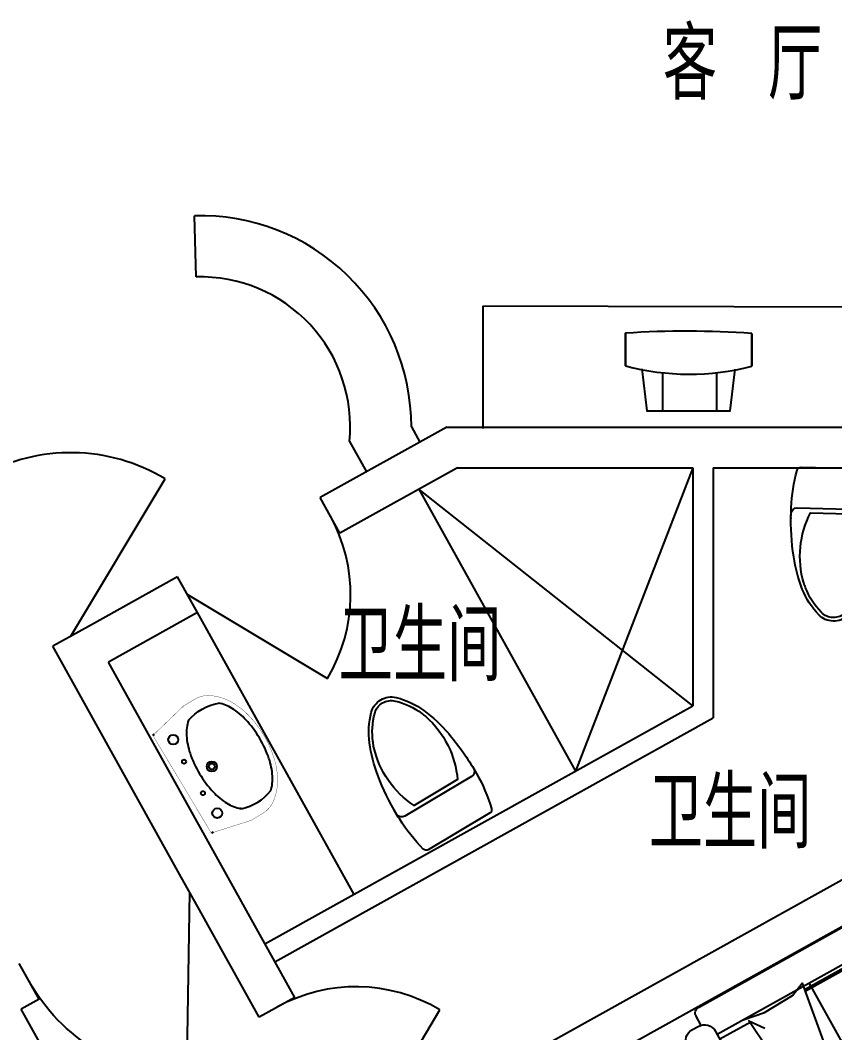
# Model space of a CAD drawing. Header units: millimetres. Extents: x 964 to 43707, y 588 to 33751.
# Drawn here: x 28531 to 32526, y 16471 to 21435 of the extents above; entities that cross this region are included whole.
import ezdxf
from ezdxf.enums import TextEntityAlignment as Align

# ---------------------------------------------------------------- set-up
doc = ezdxf.new("R2010")
doc.units = ezdxf.units.MM
for name, color, linetype in [('1', 7, 'Continuous'), ('PUB_TITLE', 4, 'Continuous'), ('PUB_WINDW', 7, 'Continuous'), ('WALL', 255, 'Continuous'), ('WINDOW', 2, 'Continuous')]:
    doc.layers.add(name, color=color, linetype=linetype)
doc.styles.add('_XY', font='txt.shx', dxfattribs={"width": 0.8, "bigfont": 'XY.shx'})
doc.styles.add('DIM_FONT', font='SIMPLEX', dxfattribs={"width": 0.8})
doc.styles.add('SIMPLEX', font='SIMPLEX.SHX')
doc.styles.get("Standard").update_dxf_attribs({"font": 'arial.ttf'})

# ---------------------------------------------------------------- blocks, each defined once
blk = doc.blocks.new('A$C4C8639FD')
for p, q in [((2384.3, 1084.7), (2384.3, 3069.2)), ((2565.2, 1066.6), (2565.2, 3087.3)), ((2353.8, 1629.9), (2353.8, 2283)), ((2364, 1631.5), (2364, 2277.2)), ((1827, 1671.1), (2384.3, 1671.1)), ((2353.8, 1084.7), (2353.8, 1282.6)), ((2402.4, 1084.7), (1916.1, 1084.7)), ((2474.6, 1030.5), (2529.1, 1030.5)), ((2474.6, 976.3), (2474.6, 1012.4))]:
    blk.add_line(p, q)
blk.add_lwpolyline([(2383.8, 1249.4), (2362.2, 1374.1), (2368.2, 1556.2), (2402.1, 1637.8), (2065.2, 1582.4), (2087, 1520.2), (2066, 1380.6), (2042.5, 1269.5), (2167.1, 1291.1), (2363.7, 1275.4), (2285, 1332.3)])
for centre, radius, start, end in [((2402.4, 1012.4), 72.2, 0, 90), ((2529.1, 1066.6), 36.1, 270, 0), ((2402.4, 976.3), 72.2, 270, 0)]:
    blk.add_arc(centre, radius, start, end)
blk = doc.blocks.new('_C0OGN')
at = {"xscale": -0.8800000000000003, "yscale": 0.8800000000000003, "zscale": 0.8800000000000001, "rotation": 0.09719861265583774}
blk.add_blockref('A$C4C8639FD', (955.3, -1755.9), dxfattribs=at)
at = {"style": 'DIM_FONT', "width": 0.8, "flags": 9}
for tag in ['YSIZE', 'XSIZE']:
    blk.add_attdef(tag, (0, 0), '', height=0.5, dxfattribs=at)
blk = doc.blocks.new('A$C4B216491')
for p, q in [((186.1, 437.4), (0, 437.4)), ((187.4, 172.7), (0, 172.7))]:
    blk.add_line(p, q)
for points in [[(380.1, 620), (380.1, 620), (219.8, 620)], [(219.8, 620), (380.1, 620)], [(205.3, 539.2), (0, 514.4), (0, 105.6), (205.4, 80.6)], [(0, 514.4), (0, 105.6)], [(219.8, 0), (380.1, 0)], [(380.1, 0), (219.8, 0)]]:
    blk.add_lwpolyline(points)
for centre, radius, start, end in [((1411.8, 310), 1231.7, 165.4226, 194.5774), ((-4101.5, 310), 4492.3, 356.0431, 3.9569)]:
    blk.add_arc(centre, radius, start, end)
blk = doc.blocks.new('_DBLK')
blk.add_line((-0.5, 0), (0, -0.866))
blk.add_arc((-0.5, 0), 1, 300, 0)
at = {"style": 'SIMPLEX', "flags": 9}
blk.add_attdef('A', text='', height=1, dxfattribs=at).set_placement((0, 1.5), align=Align.MIDDLE)
blk = doc.blocks.new('M_E11')
for p, q in [((-280, -10), (-280, 0)), ((280, 0), (280, -10)), ((-250.5, -188.9), (-250.5, -185.7)), ((-247.8, -182.8), (-250.2, -184.9))]:
    blk.add_line(p, q)
at = {"const_width": 1.5}
for points in [[(-280, 0), (280, 0)], [(-325.7, -199.5), (-280, -5)], [(325.7, -203.7), (280, -5)]]:
    blk.add_lwpolyline(points, dxfattribs=at)
for points in [[(253, -188.3, 0.098208), (193.2, -140.8, 0.066287), (110.4, -111.4, 0.052428), (0, -99.8, 0.052428), (-110.4, -111.4, 0.066287), (-193.2, -140.8, 0.093876), (-250.8, -185.7, 0.171377)], [(-249.5, -357.7, 0.091341), (-193.2, -401.2, 0.066287), (-110.4, -430.6, 0.052428), (0, -442.2, 0.052428), (110.4, -430.6, 0.066287), (193.2, -401.2, 0.091756), (249.7, -357.5, 0.171377)]]:
    blk.add_lwpolyline(points, format="xyb")
at = {"flags": 128}
for points in [[(-253, -188.3, 0.172546), (-249.7, -357.5, 0.726395)], [(253, -188.3, -0.172546), (249.7, -357.5, -0.726395)]]:
    blk.add_lwpolyline(points, format="xyb", dxfattribs=at)
at = {"const_width": 1.5}
for points in [[(-325.7, -199.5, 0.008223), (-325.7, -203.7, 0.149285)], [(-325.7, -265.7, 0.149285), (-304.4, -336.6, 0.107079), (-230.9, -407.7, 0.075625), (-131, -450.5, 0.062436), (-0.8, -467.3, 0.062436), (129.6, -451.5, 0.075625), (229.8, -409.6, 0.107079), (303.8, -339.1, 0.149285), (325.7, -268.3, 0.005205), (325.7, -265.7, 0.086596)]]:
    blk.add_lwpolyline(points, format="xyb", dxfattribs=at)
at = {"const_width": 1.5, "flags": 128}
for points in [[(-325.7, -203.7), (-325.7, -268.3)], [(325.7, -203.7), (325.7, -268.3)]]:
    blk.add_lwpolyline(points, dxfattribs=at)
for centre, radius in [((-210, -75), 24), ((-210, -75), 24), ((-210, -75), 24), ((-90, -65), 10), ((90, -65), 10), ((210, -75), 24), ((0, -170), 25), ((0, -170), 15)]:
    blk.add_circle(centre, radius)
blk.add_arc((-249.5, -185.7), 1, 131.3224, 180)
at = {"width": 0.8, "flags": 9}
for tag in ['XSIZE', 'YSIZE']:
    blk.add_attdef(tag, (0, 0), '', height=0.5, dxfattribs=at)
blk = doc.blocks.new('U_E14DMC')
for points in [[(44.6, 227.1, 0.043026), (26.2, 440.3, 0.056336), (-19.7, 597.4, 0.098945), (-103.6, 721.4, 0.197302), (-175, 750.8, 0.197302), (-246.5, 721.4, 0.098945), (-330.3, 597.4, 0.056336), (-376.3, 440.3, 0.043026), (-394.6, 227.1, 0.043026)], [(-394, 252.4, 0.015542), (-394.4, 200, 0.055493), (-369.5, 15.1, 0.344103), (-350.1, 0), (0, 0, 0.344103), (19.4, 15.1, 0.055493), (44.4, 200, 0.015542), (44, 252.4)], [(-394.6, 227.1, 0.386524), (-364.8, 200), (14.7, 200, 0.386524), (44.6, 227.1)]]:
    blk.add_lwpolyline(points, format="xyb")
blk.add_lwpolyline([(-323.7, 566.7, 0.191306), (-299.2, 222.4), (-50.8, 222.4, 0.191306), (-26.4, 566.7, 0.009071), (-35.9, 590.6, 0.098945), (-115.9, 709, 0.197302), (-175, 733.3, 0.197302), (-234.2, 709, 0.098945), (-314.2, 590.6, 0.009071)], format="xyb", close=True)
at = {"flags": 9}
for tag in ['XSIZE', 'YSIZE']:
    blk.add_attdef(tag, (0, 0), '', height=0.5, dxfattribs=at)
blk = doc.blocks.new('_E1OIJ')
at = {"extrusion": (0, 0, -1), "zscale": -1, "rotation": 133.0798325905204}
blk.add_blockref('U_E14DMC', (42.9, 279.7), dxfattribs=at)
at = {"style": 'DIM_FONT', "width": 0.8, "flags": 9}
for tag in ['YSIZE', 'XSIZE']:
    blk.add_attdef(tag, (0, 0), '', height=0.5, dxfattribs=at)
blk = doc.blocks.new('1T4F69')
at = {"layer": '1'}
for p, q in [((29946.7, -14271.6), (29945.2, -14871.6)), ((32047.3, -14277.1), (29946.7, -14271.6))]:
    blk.add_line(p, q, dxfattribs=at)
at = {"layer": 'WALL'}
for p, q in [((29769.3, -14864.8), (29148.1, -15210.1)), ((29769.3, -14864.8), (33155.9, -14864.8)), ((29821.1, -15064.8), (29245.2, -15384.9)), ((29821.1, -15064.8), (30975.8, -15064.8)), ((30975.8, -15064.8), (30975.8, -16232.1)), ((31075.8, -15064.8), (31075.8, -16291)), ((31075.8, -15064.8), (33197.1, -15064.8)), ((29245.2, -15384.9), (29148.1, -15210.1)), ((28448.8, -15598.7), (28011.8, -15841.6)), ((28546, -15773.5), (28448.8, -15598.7)), ((28546, -15773.5), (28109, -16016.5)), ((28011.8, -15841.6), (27837, -15938.8)), ((28458.6, -17057.2), (27837, -15938.8)), ((29411.6, -18360.1), (33702.9, -15974.8)), ((29023, -17660.8), (28109, -16016.5)), ((29334, -18632), (33800.1, -16149.6)), ((28877.2, -17398.6), (30975.8, -16232.1)), ((28925.8, -17486), (31075.8, -16291)), ((28555.8, -17232), (28458.6, -17057.2)), ((28848.1, -17758), (28555.8, -17232)), ((27769.2, -17669.3), (27672, -17494.5)), ((27769.2, -17669.3), (27681.8, -17717.9)), ((29023, -17660.8), (28848.1, -17758)), ((28035.8, -18354.8), (27681.8, -17717.9))]:
    blk.add_line(p, q, dxfattribs=at)
at = {"layer": 'WINDOW'}
for p, q in [((28540.3, -14128.8), (28531.6, -13829)), ((29595.3, -14863.3), (29637, -14938.3)), ((29291.7, -14934.6), (29374.8, -15084)), ((30975.8, -15064.8), (30400.7, -16551.8)), ((29632.4, -15169.7), (30400.7, -16551.8)), ((30975.8, -16232.1), (29632.4, -15169.7)), ((29314.2, -17155.7), (28546, -15773.5))]:
    blk.add_line(p, q, dxfattribs=at)
for radius, start in [(1033.7, 359.9398), (733.7, 354.3357)]:
    blk.add_arc((28561.6, -14862.2), radius, start, 91.6632, dxfattribs=at)
at = {"layer": '1', "extrusion": (0, 0, -1), "xscale": -1, "zscale": -1, "rotation": 270.1497035517761}
blk.add_blockref('A$C4B216491', (-31264.6, -14786.1), dxfattribs=at)
at = {"layer": '1'}
for name, p, rotation in [('_E1OIJ', (31677.3, -15287.9), 311.6829630601245), ('_E1OIJ', (29715.2, -16656.3), 163.8286806673354), ('M_E11', (28470.8, -16615.9), 120.9190496282673), ('_C0OGN', (32355.3, -18450.7), 299.0669238573861)]:
    blk.add_blockref(name, p, dxfattribs=dict(at, rotation=rotation))
at = {"layer": 'WINDOW'}
for p, xscale, yscale, zscale, rotation in [((27705.8, -15496.9), 900, 900, 900, 119.0669238573806), ((28847, -15491.8), 800, 800, 800, 29.06692385738676), ((28113.9, -17363.3), 900, -900, 900, 209.0669238573847), ((29129.9, -18059), -800, -800, 800, 299.0669238573828)]:
    blk.add_blockref('_DBLK', p, dxfattribs=dict(at, xscale=xscale, yscale=yscale, zscale=zscale, rotation=rotation))
at = {"layer": 'PUB_TITLE', "style": '_XY', "width": 0.8}
for s, p in [('客 厅', (30829.1, -13260.2)), ('卫生间', (29238.6, -16111.8)), ('卫生间', (30759.8, -16931.5))]:
    blk.add_text(s, height=350, dxfattribs=at).set_placement(p)

msp = doc.modelspace()

# ---------------------------------------------------------------- block references
at = {"layer": 'PUB_WINDW'}
msp.add_blockref('1T4F69', (854.1, 34305.5), dxfattribs=at)

doc.saveas('drawing.dxf')
